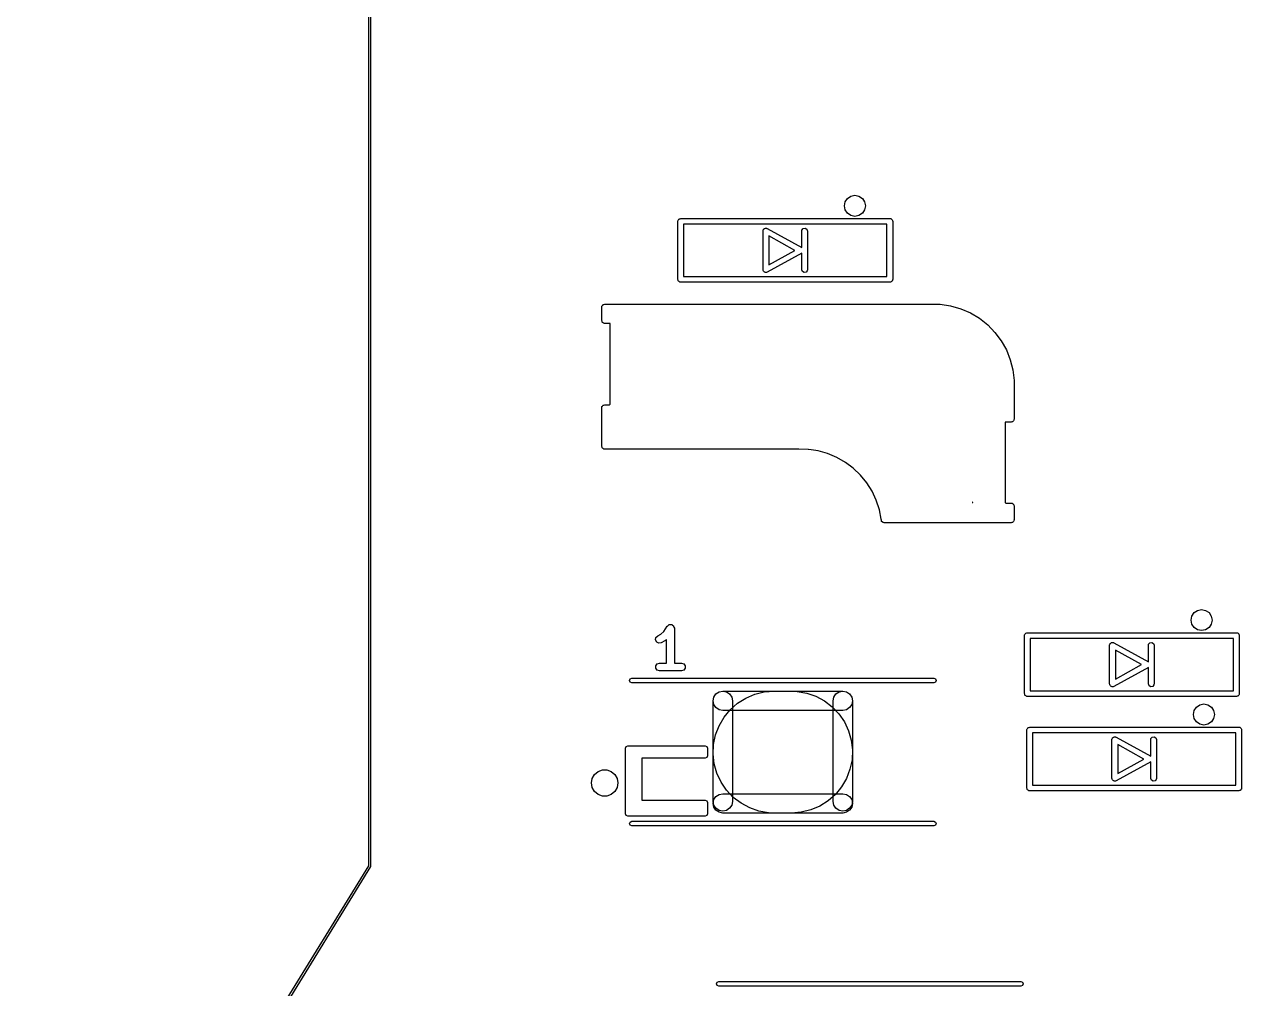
# Model space of a CAD drawing. Extents: x 66 to 223, y -169 to -36.
# Drawn here: x 80.27 to 111.72, y -122.17 to -97.25 of the extents above; entities that cross this region are included whole.
import ezdxf

# ---------------------------------------------------------------- set-up
doc = ezdxf.new("R2010")
doc.units = 0
doc.layers.add('BLACK', color=7, linetype='CONTINUOUS')

msp = doc.modelspace()

# ---------------------------------------------------------------- linework, layer by layer
at = {"layer": 'BLACK', "linetype": 'CONTINUOUS'}
for p, q in [((89.165, -118.993), (89.165, -42.4797)), ((89.215, -42.4797), (89.215, -119)), ((101.454, -101.94), (101.475, -101.836)), ((101.475, -101.836), (101.534, -101.748)), ((101.534, -101.748), (101.622, -101.689)), ((101.622, -101.689), (101.726, -101.668)), ((101.726, -101.668), (101.83, -101.689)), ((101.83, -101.689), (101.918, -101.748)), ((101.918, -101.748), (101.977, -101.836)), ((101.977, -101.836), (101.998, -101.94)), ((101.475, -102.044), (101.454, -101.94)), ((101.534, -102.132), (101.475, -102.044)), ((101.622, -102.191), (101.534, -102.132)), ((101.726, -102.212), (101.622, -102.191)), ((101.83, -102.191), (101.726, -102.212)), ((101.918, -102.132), (101.83, -102.191)), ((101.977, -102.044), (101.918, -102.132)), ((101.998, -101.94), (101.977, -102.044)), ((97.151, -102.34), (97.1527, -102.33)), ((97.151, -103.84), (97.151, -102.34)), ((97.1521, -102.327), (97.1538, -102.324)), ((97.1527, -102.33), (97.1521, -102.327)), ((97.1538, -102.324), (97.1555, -102.314)), ((97.1555, -102.314), (97.168, -102.299)), ((97.168, -102.299), (97.1778, -102.283)), ((97.1778, -102.283), (97.1842, -102.28)), ((97.1842, -102.28), (97.1885, -102.275)), ((97.1885, -102.275), (97.2077, -102.272)), ((97.2077, -102.272), (97.226, -102.265)), ((97.226, -102.265), (102.626, -102.265)), ((97.301, -102.415), (97.301, -103.765)), ((102.551, -102.415), (97.301, -102.415)), ((99.4009, -102.523), (99.4118, -102.516)), ((99.4118, -102.516), (99.4254, -102.519)), ((99.4254, -102.519), (99.439, -102.516)), ((99.439, -102.516), (99.45, -102.522)), ((100.388, -102.525), (100.439, -102.516)), ((100.439, -102.516), (100.483, -102.542)), ((102.551, -103.765), (102.551, -102.415)), ((102.626, -102.265), (102.636, -102.267)), ((102.636, -102.267), (102.639, -102.266)), ((102.639, -102.266), (102.642, -102.268)), ((102.642, -102.268), (102.652, -102.27)), ((102.652, -102.27), (102.667, -102.282)), ((102.667, -102.282), (102.683, -102.292)), ((102.683, -102.292), (102.686, -102.298)), ((102.686, -102.298), (102.691, -102.302)), ((102.691, -102.302), (102.694, -102.322)), ((102.694, -102.322), (102.701, -102.34)), ((102.701, -102.34), (102.701, -103.84)), ((99.351, -102.59), (99.3555, -102.564)), ((99.351, -103.59), (99.351, -102.59)), ((99.3555, -102.564), (99.3636, -102.555)), ((99.3636, -102.555), (99.3678, -102.543)), ((99.3678, -102.543), (99.3796, -102.536)), ((99.3796, -102.536), (99.3885, -102.525)), ((99.3885, -102.525), (99.4009, -102.523)), ((99.45, -102.522), (99.4624, -102.524)), ((99.4624, -102.524), (100.351, -103.018)), ((100.172, -103.09), (99.501, -102.717)), ((99.501, -102.717), (99.501, -103.463)), ((100.351, -102.59), (100.356, -102.564)), ((100.351, -103.018), (100.351, -102.59)), ((100.356, -102.564), (100.388, -102.525)), ((100.483, -102.542), (100.501, -102.59)), ((100.501, -102.59), (100.501, -103.59)), ((99.501, -103.463), (100.172, -103.09)), ((100.351, -103.162), (99.4624, -103.656)), ((100.351, -103.59), (100.351, -103.162)), ((97.301, -103.765), (102.551, -103.765)), ((99.3553, -103.602), (99.351, -103.59)), ((99.3551, -103.614), (99.3553, -103.602)), ((99.3638, -103.625), (99.3551, -103.614)), ((99.3685, -103.638), (99.3638, -103.625)), ((99.3795, -103.645), (99.3685, -103.638)), ((99.3874, -103.654), (99.3795, -103.645)), ((99.401, -103.657), (99.3874, -103.654)), ((99.413, -103.664), (99.401, -103.657)), ((99.4254, -103.662), (99.413, -103.664)), ((99.4378, -103.664), (99.4254, -103.662)), ((99.4624, -103.656), (99.4378, -103.664)), ((100.369, -103.638), (100.351, -103.59)), ((100.413, -103.664), (100.369, -103.638)), ((100.463, -103.655), (100.413, -103.664)), ((100.496, -103.616), (100.463, -103.655)), ((100.501, -103.59), (100.496, -103.616)), ((97.1577, -103.858), (97.151, -103.84)), ((97.161, -103.877), (97.1577, -103.858)), ((97.1662, -103.882), (97.161, -103.877)), ((97.1685, -103.888), (97.1662, -103.882)), ((97.1854, -103.898), (97.1685, -103.888)), ((97.2003, -103.91), (97.1854, -103.898)), ((97.2101, -103.912), (97.2003, -103.91)), ((97.213, -103.914), (97.2101, -103.912)), ((97.2163, -103.913), (97.213, -103.914)), ((97.226, -103.915), (97.2163, -103.913)), ((102.626, -103.915), (97.226, -103.915)), ((102.644, -103.908), (102.626, -103.915)), ((102.663, -103.905), (102.644, -103.908)), ((102.668, -103.9), (102.663, -103.905)), ((102.674, -103.897), (102.668, -103.9)), ((102.684, -103.881), (102.674, -103.897)), ((102.696, -103.866), (102.684, -103.881)), ((102.698, -103.856), (102.696, -103.866)), ((102.7, -103.853), (102.698, -103.856)), ((102.701, -103.84), (102.699, -103.85)), ((102.699, -103.85), (102.7, -103.853)), ((95.1859, -104.555), (95.1876, -104.545)), ((95.1859, -104.905), (95.1859, -104.555)), ((95.187, -104.542), (95.1887, -104.539)), ((95.1876, -104.545), (95.187, -104.542)), ((95.1887, -104.539), (95.1904, -104.529)), ((95.1904, -104.529), (95.2029, -104.514)), ((95.2029, -104.514), (95.2127, -104.498)), ((95.2127, -104.498), (95.219, -104.495)), ((95.219, -104.495), (95.2234, -104.49)), ((95.2234, -104.49), (95.2426, -104.487)), ((95.2426, -104.487), (95.2609, -104.48)), ((95.2609, -104.48), (103.661, -104.48)), ((103.661, -104.48), (103.662, -104.48)), ((103.662, -104.48), (103.929, -104.484)), ((103.929, -104.484), (104.198, -104.524)), ((104.198, -104.524), (104.459, -104.598)), ((104.459, -104.598), (104.709, -104.706)), ((104.709, -104.706), (104.942, -104.846)), ((95.1926, -104.923), (95.1859, -104.905)), ((95.1959, -104.942), (95.1926, -104.923)), ((95.2011, -104.947), (95.1959, -104.942)), ((95.2034, -104.953), (95.2011, -104.947)), ((95.2203, -104.963), (95.2034, -104.953)), ((95.2352, -104.975), (95.2203, -104.963)), ((95.245, -104.977), (95.2352, -104.975)), ((95.2479, -104.979), (95.245, -104.977)), ((95.2512, -104.978), (95.2479, -104.979)), ((95.2609, -104.98), (95.2512, -104.978)), ((95.4059, -104.98), (95.2609, -104.98)), ((95.4059, -107.065), (95.4059, -104.98)), ((104.942, -104.846), (105.155, -105.014)), ((105.155, -105.014), (105.344, -105.21)), ((105.344, -105.21), (105.506, -105.428)), ((105.506, -105.428), (105.638, -105.665)), ((105.638, -105.665), (105.738, -105.918)), ((105.738, -105.918), (105.805, -106.181)), ((105.805, -106.181), (105.836, -106.451)), ((105.836, -106.451), (105.835, -106.453)), ((105.835, -106.453), (105.836, -106.455)), ((105.836, -106.455), (105.836, -107.455)), ((95.1859, -107.155), (95.1876, -107.145)), ((95.1859, -108.155), (95.1859, -107.155)), ((95.187, -107.142), (95.1887, -107.139)), ((95.1876, -107.145), (95.187, -107.142)), ((95.1887, -107.139), (95.1904, -107.129)), ((95.1904, -107.129), (95.2029, -107.114)), ((95.2029, -107.114), (95.2127, -107.098)), ((95.2127, -107.098), (95.219, -107.095)), ((95.219, -107.095), (95.2234, -107.09)), ((95.2234, -107.09), (95.2426, -107.087)), ((95.2426, -107.087), (95.2609, -107.08)), ((95.2609, -107.08), (95.3749, -107.08)), ((95.3749, -107.08), (95.4059, -107.065)), ((105.761, -107.53), (105.606, -107.53)), ((105.606, -107.53), (105.606, -109.614)), ((105.779, -107.523), (105.761, -107.53)), ((105.798, -107.52), (105.779, -107.523)), ((105.803, -107.515), (105.798, -107.52)), ((105.809, -107.512), (105.803, -107.515)), ((105.819, -107.496), (105.809, -107.512)), ((105.831, -107.481), (105.819, -107.496)), ((105.833, -107.471), (105.831, -107.481)), ((105.835, -107.468), (105.833, -107.471)), ((105.836, -107.455), (105.834, -107.465)), ((105.834, -107.465), (105.835, -107.468)), ((95.1926, -108.173), (95.1859, -108.155)), ((95.1959, -108.192), (95.1926, -108.173)), ((95.2011, -108.197), (95.1959, -108.192)), ((95.2034, -108.203), (95.2011, -108.197)), ((95.2203, -108.213), (95.2034, -108.203)), ((95.2352, -108.225), (95.2203, -108.213)), ((95.245, -108.227), (95.2352, -108.225)), ((95.2479, -108.229), (95.245, -108.227)), ((95.2512, -108.228), (95.2479, -108.229)), ((95.2609, -108.23), (95.2512, -108.228)), ((100.261, -108.23), (95.2609, -108.23)), ((100.262, -108.23), (100.261, -108.23)), ((100.263, -108.23), (100.262, -108.23)), ((100.273, -108.226), (100.263, -108.23)), ((100.519, -108.234), (100.273, -108.226)), ((100.523, -108.234), (100.519, -108.234)), ((100.529, -108.237), (100.523, -108.234)), ((100.592, -108.245), (100.529, -108.237)), ((100.773, -108.273), (100.592, -108.245)), ((101.019, -108.343), (100.773, -108.273)), ((101.256, -108.442), (101.019, -108.343)), ((101.478, -108.57), (101.256, -108.442)), ((101.684, -108.723), (101.478, -108.57)), ((101.869, -108.9), (101.684, -108.723)), ((102.031, -109.099), (101.869, -108.9)), ((102.168, -109.316), (102.031, -109.099)), ((102.277, -109.548), (102.168, -109.316)), ((102.357, -109.792), (102.277, -109.548)), ((104.768, -109.597), (104.752, -109.605)), ((104.752, -109.605), (104.769, -109.605)), ((104.769, -109.605), (104.768, -109.597)), ((105.606, -109.614), (105.636, -109.62)), ((105.636, -109.62), (105.761, -109.62)), ((105.761, -109.62), (105.771, -109.622)), ((105.771, -109.622), (105.774, -109.621)), ((105.774, -109.621), (105.777, -109.623)), ((105.777, -109.623), (105.787, -109.625)), ((105.787, -109.625), (105.801, -109.637)), ((105.801, -109.637), (105.818, -109.647)), ((105.818, -109.647), (105.821, -109.653)), ((105.821, -109.653), (105.826, -109.657)), ((105.826, -109.657), (105.829, -109.677)), ((105.829, -109.677), (105.836, -109.695)), ((105.836, -109.695), (105.836, -110.055)), ((102.405, -110.033), (102.357, -109.792)), ((102.403, -110.044), (102.405, -110.033)), ((102.41, -110.058), (102.403, -110.044)), ((102.416, -110.093), (102.41, -110.058)), ((105.836, -110.055), (105.834, -110.065)), ((102.455, -110.125), (102.416, -110.093)), ((102.481, -110.13), (102.455, -110.125)), ((102.844, -110.13), (102.481, -110.13)), ((102.864, -110.133), (102.844, -110.13)), ((102.893, -110.13), (102.864, -110.133)), ((105.761, -110.13), (102.893, -110.13)), ((105.779, -110.123), (105.761, -110.13)), ((105.798, -110.12), (105.779, -110.123)), ((105.803, -110.115), (105.798, -110.12)), ((105.809, -110.112), (105.803, -110.115)), ((105.819, -110.096), (105.809, -110.112)), ((105.831, -110.081), (105.819, -110.096)), ((105.833, -110.071), (105.831, -110.081)), ((105.835, -110.068), (105.833, -110.071)), ((105.834, -110.065), (105.835, -110.068)), ((110.409, -112.645), (110.43, -112.541)), ((110.43, -112.541), (110.489, -112.453)), ((110.489, -112.453), (110.577, -112.394)), ((110.577, -112.394), (110.681, -112.373)), ((110.681, -112.373), (110.785, -112.394)), ((110.785, -112.394), (110.873, -112.453)), ((110.873, -112.453), (110.932, -112.541)), ((110.932, -112.541), (110.953, -112.645)), ((96.788, -112.936), (96.8777, -112.802)), ((96.8777, -112.802), (96.8794, -112.8)), ((96.8794, -112.8), (96.88, -112.798)), ((96.88, -112.798), (96.9035, -112.781)), ((96.9035, -112.781), (96.9262, -112.763)), ((96.9262, -112.763), (96.9283, -112.763)), ((96.9283, -112.763), (96.93, -112.762)), ((96.93, -112.762), (96.959, -112.762)), ((96.959, -112.762), (96.988, -112.761)), ((96.988, -112.761), (96.9897, -112.762)), ((96.9897, -112.762), (96.9919, -112.762)), ((96.9919, -112.762), (97.0153, -112.779)), ((97.0153, -112.779), (97.0394, -112.795)), ((97.0394, -112.795), (97.0401, -112.797)), ((97.0401, -112.797), (97.0419, -112.798)), ((97.0419, -112.798), (97.0508, -112.826)), ((97.0508, -112.826), (97.0609, -112.853)), ((97.0609, -112.853), (97.0603, -112.855)), ((97.0603, -112.855), (97.0609, -112.857)), ((97.0609, -112.857), (97.0609, -113.757)), ((110.43, -112.749), (110.409, -112.645)), ((110.489, -112.837), (110.43, -112.749)), ((110.577, -112.896), (110.489, -112.837)), ((110.873, -112.837), (110.785, -112.896)), ((110.932, -112.749), (110.873, -112.837)), ((110.953, -112.645), (110.932, -112.749)), ((96.5763, -113.158), (96.5865, -113.097)), ((96.604, -113.213), (96.5763, -113.158)), ((96.5865, -113.097), (96.6305, -113.053)), ((96.6305, -113.053), (96.7112, -113.013)), ((96.7112, -113.013), (96.788, -112.936)), ((96.8152, -113.185), (96.72, -113.232)), ((96.8267, -113.173), (96.8152, -113.185)), ((96.8412, -113.166), (96.8267, -113.173)), ((96.861, -113.146), (96.8412, -113.166)), ((96.861, -113.757), (96.861, -113.146)), ((106.106, -113.045), (106.108, -113.035)), ((106.106, -114.545), (106.106, -113.045)), ((106.107, -113.032), (106.109, -113.029)), ((106.108, -113.035), (106.107, -113.032)), ((106.109, -113.029), (106.111, -113.019)), ((106.111, -113.019), (106.123, -113.004)), ((106.123, -113.004), (106.133, -112.988)), ((106.133, -112.988), (106.139, -112.985)), ((106.139, -112.985), (106.143, -112.98)), ((106.143, -112.98), (106.163, -112.977)), ((106.163, -112.977), (106.181, -112.97)), ((106.181, -112.97), (111.581, -112.97)), ((106.256, -113.12), (106.256, -114.47)), ((111.506, -113.12), (106.256, -113.12)), ((110.681, -112.917), (110.577, -112.896)), ((110.785, -112.896), (110.681, -112.917)), ((111.506, -114.47), (111.506, -113.12)), ((111.581, -112.97), (111.591, -112.972)), ((111.591, -112.972), (111.594, -112.971)), ((111.594, -112.971), (111.597, -112.973)), ((111.597, -112.973), (111.607, -112.975)), ((111.607, -112.975), (111.622, -112.987)), ((111.622, -112.987), (111.638, -112.997)), ((111.638, -112.997), (111.641, -113.003)), ((111.641, -113.003), (111.646, -113.007)), ((111.646, -113.007), (111.649, -113.027)), ((111.649, -113.027), (111.656, -113.045)), ((111.656, -113.045), (111.656, -114.545)), ((96.6588, -113.241), (96.604, -113.213)), ((96.72, -113.232), (96.6588, -113.241)), ((108.306, -113.295), (108.311, -113.269)), ((108.306, -114.295), (108.306, -113.295)), ((108.311, -113.269), (108.319, -113.26)), ((108.319, -113.26), (108.323, -113.248)), ((108.323, -113.248), (108.335, -113.241)), ((108.335, -113.241), (108.343, -113.23)), ((108.343, -113.23), (108.356, -113.228)), ((108.356, -113.228), (108.367, -113.221)), ((108.367, -113.221), (108.38, -113.224)), ((108.38, -113.224), (108.394, -113.221)), ((108.394, -113.221), (108.405, -113.227)), ((108.405, -113.227), (108.417, -113.229)), ((108.417, -113.229), (109.306, -113.723)), ((109.127, -113.795), (108.456, -113.422)), ((108.456, -113.422), (108.456, -114.168)), ((109.306, -113.295), (109.311, -113.269)), ((109.306, -113.723), (109.306, -113.295)), ((109.311, -113.269), (109.343, -113.23)), ((109.343, -113.23), (109.394, -113.221)), ((109.394, -113.221), (109.438, -113.247)), ((109.438, -113.247), (109.456, -113.295)), ((109.456, -113.295), (109.456, -114.295)), ((96.5801, -113.826), (96.6165, -113.776)), ((96.5801, -113.888), (96.5801, -113.826)), ((96.6165, -113.776), (96.6752, -113.757)), ((96.6752, -113.757), (96.861, -113.757)), ((97.0609, -113.757), (97.2467, -113.757)), ((97.2467, -113.757), (97.3054, -113.776)), ((97.3054, -113.776), (97.3418, -113.826)), ((97.3418, -113.826), (97.3418, -113.888)), ((108.456, -114.168), (109.127, -113.795)), ((95.9185, -114.163), (95.9609, -114.145)), ((95.9609, -114.145), (103.761, -114.145)), ((96.6165, -113.938), (96.5801, -113.888)), ((96.6752, -113.957), (96.6165, -113.938)), ((97.2467, -113.957), (96.6752, -113.957)), ((97.3054, -113.938), (97.2467, -113.957)), ((97.3418, -113.888), (97.3054, -113.938)), ((103.761, -114.145), (103.803, -114.163)), ((109.306, -113.867), (108.417, -114.361)), ((109.306, -114.295), (109.306, -113.867)), ((95.9009, -114.205), (95.9185, -114.163)), ((95.9185, -114.247), (95.9009, -114.205)), ((95.9609, -114.265), (95.9185, -114.247)), ((103.761, -114.265), (95.9609, -114.265)), ((103.803, -114.247), (103.761, -114.265)), ((103.803, -114.163), (103.821, -114.205)), ((103.821, -114.205), (103.803, -114.247)), ((108.31, -114.307), (108.306, -114.295)), ((108.31, -114.319), (108.31, -114.307)), ((108.319, -114.33), (108.31, -114.319)), ((108.324, -114.343), (108.319, -114.33)), ((108.334, -114.35), (108.324, -114.343)), ((108.342, -114.359), (108.334, -114.35)), ((108.356, -114.362), (108.342, -114.359)), ((108.368, -114.369), (108.356, -114.362)), ((108.38, -114.367), (108.368, -114.369)), ((108.393, -114.369), (108.38, -114.367)), ((108.417, -114.361), (108.393, -114.369)), ((109.324, -114.343), (109.306, -114.295)), ((109.368, -114.369), (109.324, -114.343)), ((109.418, -114.36), (109.368, -114.369)), ((109.451, -114.321), (109.418, -114.36)), ((109.456, -114.295), (109.451, -114.321)), ((98.062, -114.731), (98.081, -114.635)), ((98.062, -114.731), (98.081, -114.635)), ((98.062, -114.731), (98.081, -114.635)), ((98.062, -114.731), (98.081, -114.635)), ((98.062, -117.331), (98.062, -114.731)), ((98.081, -114.827), (98.062, -114.731)), ((98.062, -117.331), (98.062, -114.731)), ((98.081, -114.827), (98.062, -114.731)), ((98.081, -114.635), (98.1352, -114.554)), ((98.081, -114.635), (98.1352, -114.554)), ((98.081, -114.635), (98.1352, -114.554)), ((98.081, -114.635), (98.1352, -114.554)), ((98.1352, -114.554), (98.2163, -114.5)), ((98.1352, -114.554), (98.2163, -114.5)), ((98.1352, -114.554), (98.2163, -114.5)), ((98.1352, -114.554), (98.2163, -114.5)), ((98.2163, -114.5), (98.312, -114.481)), ((98.2163, -114.5), (98.312, -114.481)), ((98.2163, -114.5), (98.312, -114.481)), ((98.2163, -114.5), (98.312, -114.481)), ((98.312, -114.481), (98.4077, -114.5)), ((98.312, -114.481), (101.412, -114.481)), ((98.312, -114.481), (98.4077, -114.5)), ((98.312, -114.481), (101.412, -114.481)), ((98.4077, -114.5), (98.4888, -114.554)), ((98.4077, -114.5), (98.4888, -114.554)), ((98.4888, -114.554), (98.543, -114.635)), ((98.4888, -114.554), (98.543, -114.635)), ((98.543, -114.635), (98.562, -114.731)), ((98.543, -114.635), (98.562, -114.731)), ((98.562, -114.731), (98.562, -117.331)), ((98.562, -114.731), (98.562, -117.331)), ((98.6935, -114.795), (98.9073, -114.66)), ((98.6935, -114.795), (98.9073, -114.66)), ((98.9073, -114.66), (99.1399, -114.562)), ((98.9073, -114.66), (99.1399, -114.562)), ((99.1399, -114.562), (99.3852, -114.501)), ((99.1399, -114.562), (99.3852, -114.501)), ((99.3852, -114.501), (99.637, -114.481)), ((99.3852, -114.501), (99.637, -114.481)), ((99.637, -114.481), (100.087, -114.481)), ((99.637, -114.481), (100.087, -114.481)), ((100.087, -114.481), (100.23, -114.487)), ((100.087, -114.481), (100.23, -114.487)), ((100.23, -114.487), (100.479, -114.53)), ((100.23, -114.487), (100.479, -114.53)), ((100.479, -114.53), (100.718, -114.613)), ((100.479, -114.53), (100.718, -114.613)), ((100.718, -114.613), (100.94, -114.732)), ((100.718, -114.613), (100.94, -114.732)), ((100.94, -114.732), (101.141, -114.886)), ((100.94, -114.732), (101.141, -114.886)), ((101.162, -114.731), (101.181, -114.635)), ((101.162, -114.731), (101.181, -114.635)), ((101.162, -117.331), (101.162, -114.731)), ((101.162, -117.331), (101.162, -114.731)), ((101.181, -114.635), (101.235, -114.554)), ((101.181, -114.635), (101.235, -114.554)), ((101.235, -114.554), (101.316, -114.5)), ((101.235, -114.554), (101.316, -114.5)), ((101.316, -114.5), (101.412, -114.481)), ((101.316, -114.5), (101.412, -114.481)), ((101.412, -114.481), (101.508, -114.5)), ((101.412, -114.481), (101.508, -114.5)), ((101.412, -114.481), (101.508, -114.5)), ((101.412, -114.481), (101.508, -114.5)), ((101.508, -114.5), (101.589, -114.554)), ((101.508, -114.5), (101.589, -114.554)), ((101.508, -114.5), (101.589, -114.554)), ((101.508, -114.5), (101.589, -114.554)), ((101.589, -114.554), (101.643, -114.635)), ((101.589, -114.554), (101.643, -114.635)), ((101.589, -114.554), (101.643, -114.635)), ((101.589, -114.554), (101.643, -114.635)), ((101.643, -114.635), (101.662, -114.731)), ((101.643, -114.635), (101.662, -114.731)), ((101.643, -114.635), (101.662, -114.731)), ((101.643, -114.635), (101.662, -114.731)), ((101.662, -114.731), (101.643, -114.827)), ((101.662, -114.731), (101.643, -114.827)), ((101.662, -114.731), (101.662, -117.331)), ((101.662, -114.731), (101.662, -117.331)), ((106.113, -114.563), (106.106, -114.545)), ((106.116, -114.582), (106.113, -114.563)), ((106.121, -114.587), (106.116, -114.582)), ((106.124, -114.593), (106.121, -114.587)), ((106.14, -114.603), (106.124, -114.593)), ((106.155, -114.615), (106.14, -114.603)), ((106.165, -114.617), (106.155, -114.615)), ((106.168, -114.619), (106.165, -114.617)), ((106.171, -114.618), (106.168, -114.619)), ((106.181, -114.62), (106.171, -114.618)), ((111.581, -114.62), (106.181, -114.62)), ((106.256, -114.47), (111.506, -114.47)), ((111.599, -114.613), (111.581, -114.62)), ((111.618, -114.61), (111.599, -114.613)), ((111.623, -114.605), (111.618, -114.61)), ((111.629, -114.602), (111.623, -114.605)), ((111.639, -114.586), (111.629, -114.602)), ((111.651, -114.571), (111.639, -114.586)), ((111.653, -114.561), (111.651, -114.571)), ((111.655, -114.558), (111.653, -114.561)), ((111.656, -114.545), (111.654, -114.555)), ((111.654, -114.555), (111.655, -114.558)), ((98.1352, -114.908), (98.081, -114.827)), ((98.1352, -114.908), (98.081, -114.827)), ((98.2163, -114.962), (98.1352, -114.908)), ((98.2163, -114.962), (98.1352, -114.908)), ((98.312, -114.981), (98.2163, -114.962)), ((98.312, -114.981), (98.2163, -114.962)), ((101.412, -114.981), (98.312, -114.981)), ((101.412, -114.981), (98.312, -114.981)), ((98.3437, -115.157), (98.504, -114.962)), ((98.3437, -115.157), (98.504, -114.962)), ((98.504, -114.962), (98.6935, -114.795)), ((98.504, -114.962), (98.6935, -114.795)), ((101.141, -114.886), (101.314, -115.069)), ((101.141, -114.886), (101.314, -115.069)), ((101.314, -115.069), (101.456, -115.278)), ((101.314, -115.069), (101.456, -115.278)), ((101.508, -114.962), (101.412, -114.981)), ((101.508, -114.962), (101.412, -114.981)), ((101.589, -114.908), (101.508, -114.962)), ((101.589, -114.908), (101.508, -114.962)), ((101.643, -114.827), (101.589, -114.908)), ((101.643, -114.827), (101.589, -114.908)), ((110.469, -115.085), (110.49, -114.981)), ((110.49, -115.189), (110.469, -115.085)), ((110.49, -114.981), (110.549, -114.893)), ((110.549, -114.893), (110.637, -114.834)), ((110.637, -114.834), (110.741, -114.813)), ((110.741, -114.813), (110.845, -114.834)), ((110.845, -114.834), (110.933, -114.893)), ((110.933, -114.893), (110.992, -114.981)), ((110.992, -114.981), (111.013, -115.085)), ((111.013, -115.085), (110.992, -115.189)), ((98.1261, -115.611), (98.2166, -115.375)), ((98.1261, -115.611), (98.2166, -115.375)), ((98.2166, -115.375), (98.3437, -115.157)), ((98.2166, -115.375), (98.3437, -115.157)), ((101.456, -115.278), (101.563, -115.507)), ((101.456, -115.278), (101.563, -115.507)), ((106.223, -115.417), (106.241, -115.41)), ((106.241, -115.41), (111.641, -115.41)), ((110.549, -115.277), (110.49, -115.189)), ((110.637, -115.336), (110.549, -115.277)), ((110.741, -115.357), (110.637, -115.336)), ((110.845, -115.336), (110.741, -115.357)), ((110.933, -115.277), (110.845, -115.336)), ((110.992, -115.189), (110.933, -115.277)), ((111.641, -115.41), (111.651, -115.412)), ((98.0744, -115.859), (98.1261, -115.611)), ((98.0744, -115.859), (98.1261, -115.611)), ((101.563, -115.507), (101.632, -115.75)), ((101.563, -115.507), (101.632, -115.75)), ((106.166, -115.485), (106.168, -115.475)), ((106.166, -116.985), (106.166, -115.485)), ((106.167, -115.472), (106.169, -115.469)), ((106.168, -115.475), (106.167, -115.472)), ((106.169, -115.469), (106.171, -115.459)), ((106.171, -115.459), (106.183, -115.444)), ((106.183, -115.444), (106.193, -115.428)), ((106.193, -115.428), (106.199, -115.425)), ((106.199, -115.425), (106.203, -115.42)), ((106.203, -115.42), (106.223, -115.417)), ((106.316, -115.56), (106.316, -116.91)), ((111.566, -115.56), (106.316, -115.56)), ((108.366, -115.735), (108.371, -115.709)), ((108.371, -115.709), (108.379, -115.7)), ((108.379, -115.7), (108.383, -115.688)), ((108.383, -115.688), (108.395, -115.681)), ((108.395, -115.681), (108.403, -115.67)), ((108.403, -115.67), (108.416, -115.668)), ((108.416, -115.668), (108.427, -115.661)), ((108.427, -115.661), (108.44, -115.664)), ((108.44, -115.664), (108.454, -115.661)), ((108.454, -115.661), (108.465, -115.667)), ((108.465, -115.667), (108.477, -115.669)), ((108.477, -115.669), (109.366, -116.163)), ((109.366, -115.735), (109.371, -115.709)), ((109.371, -115.709), (109.403, -115.67)), ((109.403, -115.67), (109.454, -115.661)), ((109.454, -115.661), (109.498, -115.687)), ((109.498, -115.687), (109.516, -115.735)), ((111.566, -116.91), (111.566, -115.56)), ((111.651, -115.412), (111.654, -115.411)), ((111.654, -115.411), (111.657, -115.413)), ((111.657, -115.413), (111.667, -115.415)), ((111.667, -115.415), (111.682, -115.427)), ((111.682, -115.427), (111.698, -115.437)), ((111.698, -115.437), (111.701, -115.443)), ((111.701, -115.443), (111.706, -115.447)), ((111.706, -115.447), (111.709, -115.467)), ((111.709, -115.467), (111.716, -115.485)), ((111.716, -115.485), (111.716, -116.985)), ((95.8009, -115.955), (95.8185, -115.913)), ((95.8009, -117.655), (95.8009, -115.955)), ((95.8185, -115.913), (95.8609, -115.895)), ((95.8609, -115.895), (97.8609, -115.895)), ((97.8609, -115.895), (97.9033, -115.913)), ((97.9033, -115.913), (97.9209, -115.955)), ((97.9209, -115.955), (97.9209, -116.155)), ((98.063, -116.111), (98.0744, -115.859)), ((98.063, -116.111), (98.0744, -115.859)), ((101.632, -115.75), (101.661, -116.001)), ((101.632, -115.75), (101.661, -116.001)), ((101.661, -116.001), (101.65, -116.253)), ((101.661, -116.001), (101.65, -116.253)), ((108.366, -116.735), (108.366, -115.735)), ((109.187, -116.235), (108.516, -115.862)), ((108.516, -115.862), (108.516, -116.608)), ((109.366, -116.163), (109.366, -115.735)), ((109.516, -115.735), (109.516, -116.735)), ((97.8609, -116.215), (96.2209, -116.215)), ((96.2209, -116.215), (96.2209, -117.295)), ((97.9033, -116.197), (97.8609, -116.215)), ((97.9209, -116.155), (97.9033, -116.197)), ((98.092, -116.362), (98.063, -116.111)), ((98.092, -116.362), (98.063, -116.111)), ((101.65, -116.253), (101.598, -116.501)), ((101.65, -116.253), (101.598, -116.501)), ((109.366, -116.307), (108.477, -116.801)), ((108.516, -116.608), (109.187, -116.235)), ((109.366, -116.735), (109.366, -116.307)), ((94.9387, -116.738), (94.9983, -116.635)), ((94.9983, -116.635), (95.0895, -116.558)), ((95.0895, -116.558), (95.2014, -116.517)), ((95.2014, -116.517), (95.3204, -116.517)), ((95.3204, -116.517), (95.4323, -116.558)), ((95.4323, -116.558), (95.5235, -116.635)), ((95.5235, -116.635), (95.5831, -116.738)), ((98.1608, -116.605), (98.092, -116.362)), ((98.1608, -116.605), (98.092, -116.362)), ((98.2675, -116.834), (98.1608, -116.605)), ((98.2675, -116.834), (98.1608, -116.605)), ((101.598, -116.501), (101.507, -116.737)), ((101.598, -116.501), (101.507, -116.737)), ((94.9181, -116.855), (94.9387, -116.738)), ((94.9387, -116.972), (94.9181, -116.855)), ((94.9983, -117.075), (94.9387, -116.972)), ((95.5831, -116.972), (95.5235, -117.075)), ((95.5831, -116.738), (95.6037, -116.855)), ((95.6037, -116.855), (95.5831, -116.972)), ((98.4095, -117.043), (98.2675, -116.834)), ((98.4095, -117.043), (98.2675, -116.834)), ((101.38, -116.955), (101.22, -117.15)), ((101.38, -116.955), (101.22, -117.15)), ((101.507, -116.737), (101.38, -116.955)), ((101.507, -116.737), (101.38, -116.955)), ((106.316, -116.91), (111.566, -116.91)), ((108.37, -116.747), (108.366, -116.735)), ((108.37, -116.759), (108.37, -116.747)), ((108.379, -116.77), (108.37, -116.759)), ((108.384, -116.783), (108.379, -116.77)), ((108.394, -116.79), (108.384, -116.783)), ((108.402, -116.799), (108.394, -116.79)), ((108.416, -116.802), (108.402, -116.799)), ((108.428, -116.809), (108.416, -116.802)), ((108.44, -116.807), (108.428, -116.809)), ((108.453, -116.809), (108.44, -116.807)), ((108.477, -116.801), (108.453, -116.809)), ((109.384, -116.783), (109.366, -116.735)), ((109.428, -116.809), (109.384, -116.783)), ((109.478, -116.8), (109.428, -116.809)), ((109.511, -116.761), (109.478, -116.8)), ((109.516, -116.735), (109.511, -116.761)), ((95.0895, -117.152), (94.9983, -117.075)), ((95.2014, -117.193), (95.0895, -117.152)), ((95.3204, -117.193), (95.2014, -117.193)), ((95.4323, -117.152), (95.3204, -117.193)), ((95.5235, -117.075), (95.4323, -117.152)), ((96.2209, -117.295), (97.8609, -117.295)), ((97.8609, -117.295), (97.9033, -117.313)), ((98.062, -117.381), (98.081, -117.285)), ((98.062, -117.381), (98.081, -117.285)), ((98.081, -117.285), (98.1352, -117.204)), ((98.081, -117.285), (98.1352, -117.204)), ((98.1352, -117.204), (98.2163, -117.15)), ((98.1352, -117.204), (98.2163, -117.15)), ((98.2163, -117.15), (98.312, -117.131)), ((98.2163, -117.15), (98.312, -117.131)), ((98.312, -117.131), (101.412, -117.131)), ((98.312, -117.131), (101.412, -117.131)), ((98.5831, -117.226), (98.4095, -117.043)), ((98.5831, -117.226), (98.4095, -117.043)), ((98.7838, -117.38), (98.5831, -117.226)), ((98.7838, -117.38), (98.5831, -117.226)), ((101.22, -117.15), (101.03, -117.317)), ((101.22, -117.15), (101.03, -117.317)), ((101.412, -117.131), (101.508, -117.15)), ((101.412, -117.131), (101.508, -117.15)), ((101.508, -117.15), (101.589, -117.204)), ((101.508, -117.15), (101.589, -117.204)), ((101.589, -117.204), (101.643, -117.285)), ((101.589, -117.204), (101.643, -117.285)), ((101.643, -117.285), (101.662, -117.381)), ((101.643, -117.285), (101.662, -117.381)), ((106.173, -117.003), (106.166, -116.985)), ((106.176, -117.022), (106.173, -117.003)), ((106.181, -117.027), (106.176, -117.022)), ((106.184, -117.033), (106.181, -117.027)), ((106.2, -117.043), (106.184, -117.033)), ((106.215, -117.055), (106.2, -117.043)), ((106.225, -117.057), (106.215, -117.055)), ((106.228, -117.059), (106.225, -117.057)), ((106.231, -117.058), (106.228, -117.059)), ((106.241, -117.06), (106.231, -117.058)), ((111.641, -117.06), (106.241, -117.06)), ((111.659, -117.053), (111.641, -117.06)), ((111.678, -117.05), (111.659, -117.053)), ((111.683, -117.045), (111.678, -117.05)), ((111.689, -117.042), (111.683, -117.045)), ((111.699, -117.026), (111.689, -117.042)), ((111.711, -117.011), (111.699, -117.026)), ((111.713, -117.001), (111.711, -117.011)), ((111.715, -116.998), (111.713, -117.001)), ((111.716, -116.985), (111.714, -116.995)), ((111.714, -116.995), (111.715, -116.998)), ((97.9033, -117.313), (97.9209, -117.355)), ((97.9209, -117.355), (97.9209, -117.655)), ((98.081, -117.427), (98.062, -117.331)), ((98.081, -117.427), (98.062, -117.331)), ((98.081, -117.477), (98.062, -117.381)), ((98.081, -117.477), (98.062, -117.381)), ((98.1352, -117.508), (98.081, -117.427)), ((98.1352, -117.508), (98.081, -117.427)), ((98.1352, -117.558), (98.081, -117.477)), ((98.1352, -117.558), (98.081, -117.477)), ((98.2163, -117.562), (98.1352, -117.508)), ((98.2163, -117.562), (98.1352, -117.508)), ((98.2163, -117.612), (98.1352, -117.558)), ((98.2163, -117.612), (98.1352, -117.558)), ((98.312, -117.581), (98.2163, -117.562)), ((98.312, -117.581), (98.2163, -117.562)), ((98.4077, -117.562), (98.312, -117.581)), ((98.4077, -117.562), (98.312, -117.581)), ((98.4888, -117.508), (98.4077, -117.562)), ((98.4888, -117.508), (98.4077, -117.562)), ((98.543, -117.427), (98.4888, -117.508)), ((98.543, -117.427), (98.4888, -117.508)), ((98.562, -117.331), (98.543, -117.427)), ((98.562, -117.331), (98.543, -117.427)), ((99.0065, -117.499), (98.7838, -117.38)), ((99.0065, -117.499), (98.7838, -117.38)), ((99.2453, -117.582), (99.0065, -117.499)), ((99.2453, -117.582), (99.0065, -117.499)), ((99.4943, -117.625), (99.2453, -117.582)), ((99.4943, -117.625), (99.2453, -117.582)), ((100.339, -117.611), (100.087, -117.631)), ((100.339, -117.611), (100.087, -117.631)), ((100.584, -117.55), (100.339, -117.611)), ((100.584, -117.55), (100.339, -117.611)), ((100.817, -117.452), (100.584, -117.55)), ((100.817, -117.452), (100.584, -117.55)), ((101.03, -117.317), (100.817, -117.452)), ((101.03, -117.317), (100.817, -117.452)), ((101.181, -117.427), (101.162, -117.331)), ((101.181, -117.427), (101.162, -117.331)), ((101.235, -117.508), (101.181, -117.427)), ((101.235, -117.508), (101.181, -117.427)), ((101.316, -117.562), (101.235, -117.508)), ((101.316, -117.562), (101.235, -117.508)), ((101.412, -117.581), (101.316, -117.562)), ((101.412, -117.581), (101.316, -117.562)), ((101.508, -117.562), (101.412, -117.581)), ((101.508, -117.562), (101.412, -117.581)), ((101.589, -117.508), (101.508, -117.562)), ((101.589, -117.508), (101.508, -117.562)), ((101.589, -117.558), (101.508, -117.612)), ((101.589, -117.558), (101.508, -117.612)), ((101.643, -117.427), (101.589, -117.508)), ((101.643, -117.427), (101.589, -117.508)), ((101.643, -117.477), (101.589, -117.558)), ((101.643, -117.477), (101.589, -117.558)), ((101.662, -117.331), (101.643, -117.427)), ((101.662, -117.331), (101.643, -117.427)), ((101.662, -117.381), (101.643, -117.477)), ((101.662, -117.381), (101.643, -117.477)), ((95.8185, -117.697), (95.8009, -117.655)), ((95.8609, -117.715), (95.8185, -117.697)), ((97.8609, -117.715), (95.8609, -117.715)), ((95.9009, -117.905), (95.9185, -117.863)), ((95.9185, -117.947), (95.9009, -117.905)), ((95.9185, -117.863), (95.9609, -117.845)), ((95.9609, -117.845), (103.761, -117.845)), ((97.9033, -117.697), (97.8609, -117.715)), ((97.9209, -117.655), (97.9033, -117.697)), ((98.312, -117.631), (98.2163, -117.612)), ((98.312, -117.631), (98.2163, -117.612)), ((101.412, -117.631), (98.312, -117.631)), ((101.412, -117.631), (98.312, -117.631)), ((99.637, -117.631), (99.4943, -117.625)), ((99.637, -117.631), (99.4943, -117.625)), ((100.087, -117.631), (99.637, -117.631)), ((100.087, -117.631), (99.637, -117.631)), ((101.508, -117.612), (101.412, -117.631)), ((101.508, -117.612), (101.412, -117.631)), ((103.761, -117.845), (103.803, -117.863)), ((103.803, -117.863), (103.821, -117.905)), ((103.821, -117.905), (103.803, -117.947)), ((95.9609, -117.965), (95.9185, -117.947)), ((103.761, -117.965), (95.9609, -117.965)), ((103.803, -117.947), (103.761, -117.965)), ((80.269, -133.486), (89.165, -118.993)), ((89.2113, -119.013), (80.3118, -133.512)), ((89.2124, -119.006), (89.2113, -119.013)), ((89.215, -119), (89.2124, -119.006)), ((98.151, -122.045), (98.1686, -122.003)), ((98.1686, -122.003), (98.211, -121.985)), ((98.211, -121.985), (106.011, -121.985)), ((106.011, -121.985), (106.053, -122.003)), ((106.053, -122.003), (106.071, -122.045)), ((98.1686, -122.087), (98.151, -122.045)), ((98.211, -122.105), (98.1686, -122.087)), ((106.011, -122.105), (98.211, -122.105)), ((106.053, -122.087), (106.011, -122.105)), ((106.071, -122.045), (106.053, -122.087))]:
    msp.add_line(p, q, dxfattribs=at)

doc.saveas('drawing.dxf')
